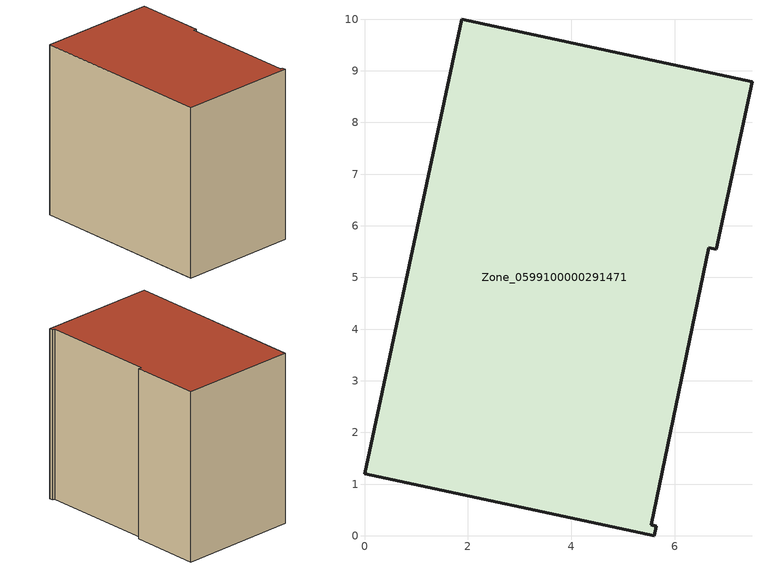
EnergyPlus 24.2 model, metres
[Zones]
Zone_0599100000291471
 floor ground (C_G): 5.65,0.19 5.61,0 0,1.2 1.88,10 7.5,8.79 6.8,5.55 6.66,5.58 5.55,0.21 z0
 wall outside (C_F): 1.88,10 0,1.2 5.61,0 5.65,0.19 5.55,0.21 6.66,5.58 6.8,5.55 7.5,8.79 1.88,10 z0:8.29
 roof outside (C_R): 5.61,0 5.65,0.19 5.55,0.21 6.66,5.58 6.8,5.55 7.5,8.79 1.88,10 0,1.2 z8.29
[BUILDING]
Pand.0599100000291471: North Axis=0; Terrain=City; Loads Convergence Tolerance Value=0.04; Temperature Convergence Tolerance Value=0.4; Solar Distribution=FullExterior; Maximum Number of Warmup Days=25; Minimum Number of Warmup Days=1
[Site:Location]
Rotterdam.The.Hague.AP_ZH_NLD Design_Conditions: Latitude=51.96; Longitude=4.45; Time Zone=1; Elevation=-4.5
[SITE:GROUNDTEMPERATURE:BUILDINGSURFACE]
18, 18, 18, 18, 18, 18, 18, 18, 18, 18, 18, 18
[MATERIAL] Thermal Absorptance=0.9; Solar Absorptance=0.7; Visible Absorptance=0.7
Name | Roughness | Thickness | Conductivity | Density | Specific Heat
G.TC.1975-1991 | MediumSmooth | 0.15 | 0.288461 | 540 | 1210
F.TC.1975-1991 | Rough | 0.3 | 0.230769 | 1920 | 840
R.TC.1975-1991 | MediumRough | 0.2 | 0.153846 | 1500 | 1000
[CONSTRUCTION]
C_G: G.TC.1975-1991
C_F: F.TC.1975-1991
C_R: R.TC.1975-1991
[ZONE]
Zone_0599100000291471: Type=1; Multiplier=1; Ceiling Height=Autocalculate; Volume=Autocalculate; Floor Area=autocalculate; Part of Total Floor Area=Yes
[ZONEINFILTRATION:DESIGNFLOWRATE]
Infil_Zone_0599100000291471: Zone or ZoneList or Space or SpaceList=Zone_0599100000291471; Schedule=AlwaysOn; Design Flow Rate Calculation Method=Flow/Area; Flow Rate per Floor Area=0.003; Constant Term Coefficient=1; Temperature Term Coefficient=0; Velocity Term Coefficient=0; Velocity Squared Term Coefficient=0
[HVACTEMPLATE:ZONE:IDEALLOADSAIRSYSTEM]
Zone_0599100000291471: Maximum Heating Supply Air Temperature=50; Minimum Cooling Supply Air Temperature=13; Maximum Heating Supply Air Humidity Ratio=0.0156; Minimum Cooling Supply Air Humidity Ratio=0.0077; Heating Limit=NoLimit; Cooling Limit=NoLimit; Dehumidification Control Type=ConstantSensibleHeatRatio; Cooling Sensible Heat Ratio=0.7; Dehumidification Setpoint=60; Humidification Control Type=None; Humidification Setpoint=30; Outdoor Air Method=None; Outdoor Air Flow Rate per Person=0.00944; Outdoor Air Flow Rate per Zone Floor Area=0; Outdoor Air Flow Rate per Zone=0; Demand Controlled Ventilation Type=None; Outdoor Air Economizer Type=NoEconomizer; Heat Recovery Type=None; Sensible Heat Recovery Effectiveness=0.7; Latent Heat Recovery Effectiveness=0.65
[ZONECONTROL:THERMOSTAT]
ThermostatControl_Zone_0599100000291471: Zone or ZoneList=Zone_0599100000291471; Control Type Schedule=DualSetpointControlType; Control 1=Thermostat_Zone_0599100000291471; Temperature Difference Between Cutout And Setpoint=0
[THERMOSTATSETPOINT:DUALSETPOINT]
Thermostat_Zone_0599100000291471: Heating Setpoint Temperature Schedule=HeatingSetpoint_Zone_0599100000291471; Cooling Setpoint Temperature Schedule=CoolingSetpoint_Zone_0599100000291471
[SCHEDULE:COMPACT]
HeatingSetpoint_Zone_0599100000291471: Through: 12/31, For: AllDays, Until: 24:00, 21
CoolingSetpoint_Zone_0599100000291471: Through: 12/31, For: AllDays, Until: 24:00, 24
DualSetpointControlType: Through: 12/31, For: AllDays, Until: 24:00, 4
AlwaysOn: Through: 12/31, For: AllDays, Until: 24:00, 1
